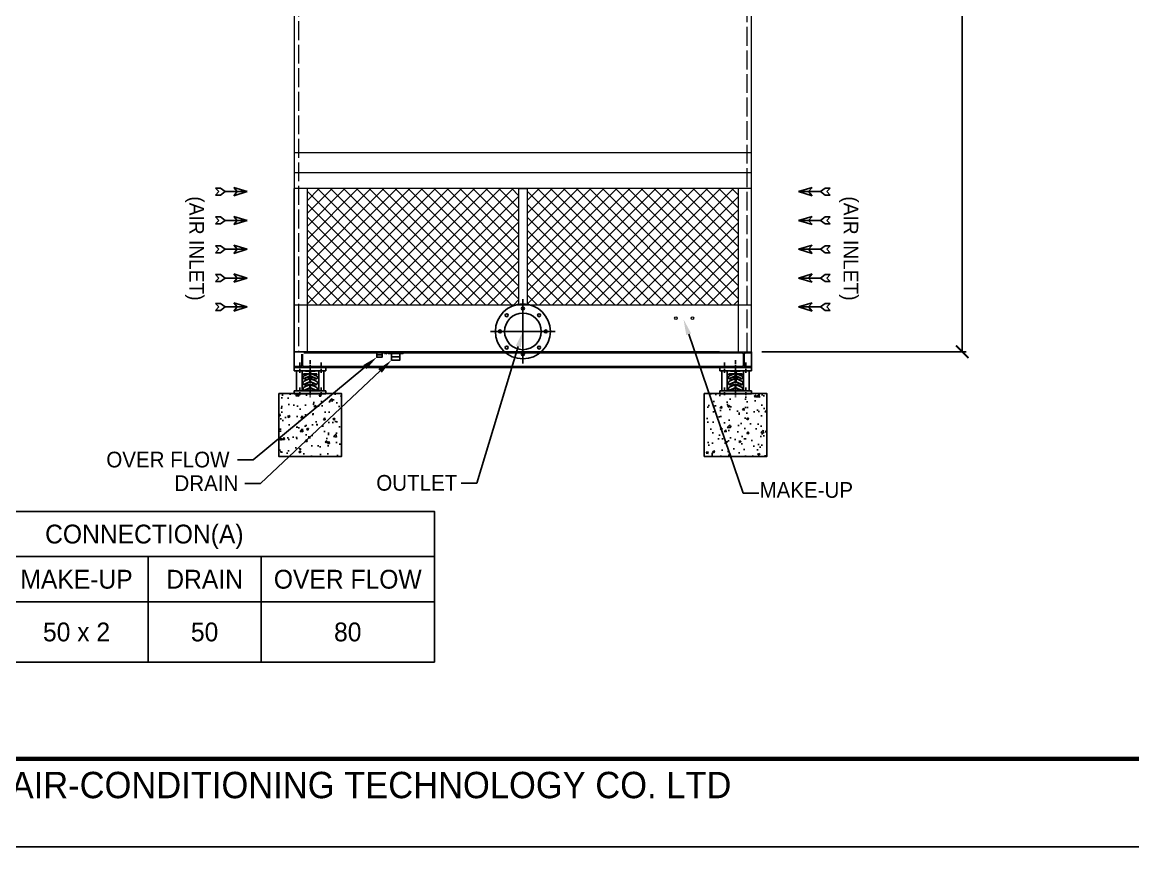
# Model space of a CAD drawing. Header units: millimetres. Extents: x 153111 to 197492, y -62385 to -37431.
# Drawn here: x 176264 to 186878, y -62385 to -54502 of the extents above; entities that cross this region are included whole.
import ezdxf
from ezdxf import colors
from ezdxf.entities.mleader import LeaderData, LeaderLine
from ezdxf.enums import TextEntityAlignment as Align
from ezdxf.math import Vec2, Vec3

# ---------------------------------------------------------------- set-up
doc = ezdxf.new("R2010")
doc.units = ezdxf.units.MM
doc.header["$LTSCALE"] = 30
doc.header["$MEASUREMENT"] = 0
doc.linetypes.add('CENTER', pattern=[2, 1.25, -0.25, 0.25, -0.25])
doc.linetypes.add('DASHED', pattern=[15, 12, -3])
doc.layers.get('0').update_dxf_attribs({"linetype": 'CONTINUOUS'})
doc.layers.get('DEFPOINTS').update_dxf_attribs({"color": 143, "linetype": 'CONTINUOUS'})
for name, color, linetype in [('4', 2, 'CONTINUOUS'), ('center', 1, 'CENTER'), ('L1_', 7, 'CONTINUOUS'), ('냉각탑_box', 1, 'CONTINUOUS'), ('냉각탑_dim', 1, 'CONTINUOUS'), ('냉각탑_form', 1, 'CONTINUOUS'), ('냉각탑_text', 3, 'CONTINUOUS'), ('냉각탑_기초', 23, 'CONTINUOUS'), ('냉각탑_찬넬방진', 1, 'CONTINUOUS')]:
    doc.layers.add(name, color=color, linetype=linetype)
doc.styles.add('HY울릉도L', font='h2wull.TTF')
doc.styles.get("Standard").update_dxf_attribs({"font": 'Dotum.ttf'})
doc.styles.add('돋움', font='Dotum.ttf')
doc.dimstyles.new('성지DIM', dxfattribs={"dimtxt": 3.5, "dimasz": 3, "dimexe": 1, "dimexo": 2.5, "dimgap": 2, "dimtad": 1, "dimdec": 0, "dimzin": 3, "dimdsep": 46, "dimtxsty": 'HY울릉도L', "dimblk": 'ARCHTICK', "dimcen": -2, "dimclrd": 256, "dimclre": 256, "dimclrt": 7, "dimadec": 0, "dimazin": 0, "dimtfac": 1, "dimtdec": 0, "dimtofl": 0, "dimtmove": 0, "dimatfit": 3, "dimfxl": 0, "dimtolj": 1, "dimtzin": 0, "dimlwe": -1, "dimarcsym": 0})

# ---------------------------------------------------------------- blocks, each defined once
blk = doc.blocks.new('냉각탑form')
at = {"layer": 'DEFPOINTS'}
blk.add_lwpolyline([(0, 297.07), (420.1, 297.07), (420.1, 0), (0, 0)], close=True, dxfattribs=at)
at = {"layer": '냉각탑_form', "const_width": 0.5}
blk.add_lwpolyline([(10, 287.07), (10, 10), (410.1, 10), (410.1, 287.07)], close=True, dxfattribs=at)
at = {"layer": '냉각탑_form', "style": '돋움'}
blk.add_text('SUNG JI AIR-CONDITIONING TECHNOLOGY CO. LTD', height=3.0007, dxfattribs=at).set_placement((149.5, 5.53))
blk = doc.blocks.new('화살표 IN OUT')
at = {"layer": '냉각탑_dim'}
for p, q in [((-323, 43), (-384, 43)), ((-343, 0), (-384, 43)), ((-384, -43), (-343, 0)), ((-266, 0), (-323, 43)), ((-266, 0), (-323, -43)), ((-266, 0), (0, 0)), ((-163, 50), (-122, 0)), ((0, 0), (-163, 50)), ((-163, -50), (-122, 0)), ((0, 0), (-163, -50)), ((-323, -43), (-384, -43))]:
    blk.add_line(p, q, dxfattribs=at)
blk = doc.blocks.new('sdfghj')
at = {"layer": '4', "color": 3, "linetype": 'CENTER'}
blk.add_line((77432, -35928), (77432, -36281), dxfattribs=at)
at = {"layer": 'L1_', "color": 1, "linetype": 'CENTER'}
for p, q in [((77327, -36047), (77327, -35949)), ((77531, -36047), (77531, -35949)), ((77327, -36189), (77327, -36261)), ((77531, -36188), (77531, -36260))]:
    blk.add_line(p, q, dxfattribs=at)
at = {"layer": 'L1_', "color": 2, "linetype": 'Continuous'}
for p, q in [((77283, -35997), (77283, -36029)), ((77283, -35997), (77584, -35997)), ((77283, -36029), (77584, -36029)), ((77301, -36029), (77351, -36029)), ((77301, -36029), (77301, -36222)), ((77351, -36029), (77351, -36222)), ((77367, -36056), (77367, -36068)), ((77428, -36056), (77367, -36056)), ((77367, -36063), (77395, -36068)), ((77368, -36080), (77419, -36056)), ((77368, -36105), (77428, -36077)), ((77384, -36029), (77384, -36031)), ((77477, -36031), (77384, -36031)), ((77425, -36031), (77425, -36041)), ((77440, -36041), (77425, -36041)), ((77428, -36130), (77428, -36041)), ((77436, -36130), (77436, -36041)), ((77436, -36056), (77496, -36056)), ((77438, -36056), (77436, -36056)), ((77496, -36105), (77436, -36077)), ((77440, -36031), (77440, -36041)), ((77496, -36080), (77444, -36056)), ((77496, -36063), (77469, -36068)), ((77477, -36029), (77477, -36031)), ((77496, -36056), (77496, -36068)), ((77509, -36029), (77562, -36029)), ((77509, -36029), (77509, -36221)), ((77562, -36029), (77562, -36221)), ((77584, -35997), (77584, -36029)), ((77301, -36120), (77301, -36221)), ((77351, -36120), (77351, -36221)), ((77367, -36160), (77426, -36133)), ((77367, -36160), (77406, -36171)), ((77368, -36131), (77428, -36103)), ((77368, -36189), (77422, -36164)), ((77370, -36106), (77407, -36113)), ((77425, -36191), (77378, -36213)), ((77419, -36158), (77391, -36149)), ((77428, -36100), (77393, -36093)), ((77428, -36130), (77436, -36130)), ((77436, -36099), (77471, -36093)), ((77495, -36131), (77436, -36103)), ((77497, -36160), (77438, -36133)), ((77438, -36191), (77485, -36213)), ((77495, -36189), (77442, -36164)), ((77444, -36158), (77473, -36149)), ((77493, -36106), (77457, -36113)), ((77497, -36160), (77458, -36171)), ((77509, -36120), (77509, -36221)), ((77562, -36120), (77562, -36221)), ((77283, -36221), (77584, -36221)), ((77283, -36221), (77283, -36247)), ((77283, -36247), (77584, -36247)), ((77367, -36210), (77367, -36221)), ((77495, -36213), (77367, -36213)), ((77367, -36213), (77493, -36213)), ((77496, -36213), (77368, -36213)), ((77369, -36213), (77497, -36213)), ((77497, -36209), (77497, -36221)), ((77584, -36221), (77584, -36247))]:
    blk.add_line(p, q, dxfattribs=at)
for centre, radius, start, end in [((77381, -36092), 18.3, 142.4554, 226.9466), ((77369, -36083), 3.63, 114.7395, 142.4554), ((77483, -36092), 18.3, 313.0534, 37.5446), ((77494, -36083), 3.63, 37.5446, 65.2605), ((77394, -36147), 31.4, 150.8406, 199.726), ((77368, -36157), 3.63, 199.726, 254.389), ((77386, -36200), 21.4, 154.2564, 218.822), ((77370, -36134), 3.63, 114.7395, 150.8406), ((77370, -36192), 3.63, 114.7395, 154.2564), ((77371, -36103), 3.63, 226.9466, 260.1342), ((77418, -36162), 3.63, 294.7395, 71.8917), ((77424, -36167), 3.63, 22.2631, 114.7395), ((77400, -36177), 29.3, 330.1371, 22.2631), ((77425, -36130), 3.63, 294.7395, 0), ((77464, -36177), 29.3, 157.7369, 209.8629), ((77440, -36130), 3.63, 180, 245.2605), ((77440, -36167), 3.63, 65.2605, 157.7369), ((77446, -36162), 3.63, 108.1083, 245.2605), ((77493, -36103), 3.63, 279.8658, 313.0534), ((77494, -36134), 3.63, 29.1594, 65.2605), ((77494, -36192), 3.63, 25.7436, 65.2605), ((77478, -36200), 21.4, 321.178, 25.7436), ((77470, -36147), 31.4, 340.274, 29.1594), ((77496, -36157), 3.63, 285.611, 340.274)]:
    blk.add_arc(centre, radius, start, end, dxfattribs=at)
blk = doc.blocks.new('A$C05CA400C')
at = {"layer": '냉각탑_기초', "ltscale": 30}
h = blk.add_hatch(dxfattribs=at)
h.set_pattern_fill('AR-CONC', color=256, scale=30, style=0)
h.set_pattern_definition([(50, (-16569.06, -4991.66), (215.178, -18.8256), [22.5, -247.5]), (355, (-16569.06, -4991.66), (-41.6254, 225.6576), [18, -198]), (100.4514, (-16551.13, -4993.23), (173.5528, 206.8319), [19.122, -210.3426]), (46.1842, (-16569.06, -4931.66), (320.1723, -49.6557), [33.75, -371.25]), (96.6356, (-16542.38, -4935.8), (280.399, 292.2354), [28.683, -315.514]), (351.1842, (-16569.06, -4931.66), (280.3986, 292.2356), [27, -297]), (21, (-16539.06, -4946.66), (179.0721, -120.7857), [22.5, -247.5]), (326, (-16539.06, -4946.66), (72.9946, 217.545), [18, -198]), (71.4514, (-16524.13, -4956.72), (252.0668, 96.7591), [19.122, -210.3426]), (37.5, (-16569.06, -4991.66), (3.64796, 99.86816), [0, -195.6, 0, -201, 0, -198.75]), (7.5, (-16569.06, -4991.66), (78.92086, 118.3235), [0, -114.6, 0, -191.1, 0, -75.75]), (327.5, (-16635.96, -4991.66), (160.14673, -6.76646), [0, -75, 0, -234, 0, -310.5]), (317.5, (-16665.96, -4991.66), (174.9559, 30.0315), [0, -97.5, 0, -155.4, 0, -220.5])])
h.paths.add_polyline_path([(0, 600), (600, 600), (600, 0), (0, 0)])
blk.add_lwpolyline([(0, 600), (600, 600), (600, 0), (0, 0)], close=True, dxfattribs=at)
blk = doc.blocks.new('_ArchTick')
at = {"color": 0, "linetype": 'ByBlock', "const_width": 0.15}
blk.add_lwpolyline([(-0.5, -0.5), (0.5, 0.5)], dxfattribs=at)
blk = doc.blocks.new('*D81')
at = {"layer": 'DEFPOINTS', "color": 0, "transparency": 16777216}
for p in [(183234, -48893), (183234, -57653), (185247, -57653)]:
    blk.add_point(p, dxfattribs=at)
at = {"layer": '냉각탑_dim', "transparency": 16777216}
for p, q in [((183334, -48893), (185287, -48893)), ((183334, -57653), (185287, -57653))]:
    blk.add_line(p, q, dxfattribs=at)
at = {"layer": '냉각탑_dim', "lineweight": -2, "transparency": 16777216}
blk.add_line((185247, -48893), (185247, -57653), dxfattribs=at)
at = {"layer": '냉각탑_dim', "lineweight": -2, "transparency": 16777216, "xscale": 120, "yscale": 120, "zscale": 120}
for p, rotation in [((185247, -48893), 90), ((185247, -57653), 270)]:
    blk.add_blockref('_ArchTick', p, dxfattribs=dict(at, rotation=rotation))
at = {"layer": '냉각탑_dim', "color": 7, "transparency": 16777216, "insert": (185094, -53273), "char_height": 140, "attachment_point": 5, "rotation": 90, "style": 'HY울릉도L'}
blk.add_mtext('\\A1;8760', dxfattribs=at)

msp = doc.modelspace()

# ---------------------------------------------------------------- hatches: boundary and pattern name
at = {"ltscale": 500}
h = msp.add_hatch(dxfattribs=at)
h.set_pattern_fill('ANSI37', color=256, scale=700)
h.set_pattern_definition([(45, (-14874.436, -64453.22), (-61.871843, 61.871843), []), (135, (-14874.436, -64453.22), (-61.871843, -61.871843), [])])
h.paths.add_polyline_path([(181007, -57203.1), (181007, -56093.1), (178989, -56093.1), (178989, -57203.1)])
h.paths.add_polyline_path([(181091, -57203.1), (183109, -57203.1), (183109, -56093.1), (181091, -56093.1)])

# ---------------------------------------------------------------- linework, layer by layer
at = {"lineweight": 18, "ltscale": 500}
for p, q in [((178864, -50893.1), (178864, -57653.1)), ((183234, -57653.1), (183234, -50893.1)), ((183234, -55750.1), (178864, -55750.1)), ((183234, -55943.1), (178864, -55943.1)), ((183234, -56093.1), (178864, -56093.1)), ((178864, -57653.1), (178864, -56093.1)), ((178989, -57653.1), (178989, -56093.1)), ((181007, -56093.1), (181091, -56093.1)), ((181007, -56093.1), (181007, -57203.1)), ((181091, -56093.1), (181091, -57203.1)), ((183109, -57653.1), (183109, -56093.1)), ((178864, -57203.1), (181007, -57203.1)), ((181007, -57203.1), (181091, -57203.1)), ((181091, -57203.1), (183234, -57203.1)), ((178864, -57653.1), (183234, -57653.1))]:
    msp.add_line(p, q, dxfattribs=at)
at = {"color": 5, "linetype": 'DASHED', "lineweight": 9, "ltscale": 0.5}
for p, q in [((178906, -50893.1), (178906, -57653.1)), ((183192, -57653.1), (183192, -50893.1))]:
    msp.add_line(p, q, dxfattribs=at)
at = {"color": 3}
for p, q in [((179654.4, -57683.1), (179704.4, -57683.1)), ((179793.2, -57701.1), (179873.2, -57701.1))]:
    msp.add_line(p, q, dxfattribs=at)
for points in [[(179634.4, -57653.1), (179634.4, -57663.1), (179724.4, -57663.1), (179724.4, -57653.1)], [(179654.4, -57663.1), (179654.4, -57703.1), (179704.4, -57703.1), (179704.4, -57663.1)], [(179761.2, -57653.1), (179761.2, -57669.1), (179905.2, -57669.1), (179905.2, -57653.1)], [(179793.2, -57669.1), (179793.2, -57733.1), (179873.2, -57733.1), (179873.2, -57669.1)]]:
    msp.add_lwpolyline(points, close=True, dxfattribs=at)
for centre, radius in [((181049, -57458.1), 262.5), ((181049, -57458.1), 175), ((180894.3, -57303.4), 14), ((181049, -57239.3), 14), ((181203.7, -57303.4), 14), ((180830.3, -57458.1), 14), ((181267.8, -57458.1), 14), ((180894.3, -57612.8), 14), ((181203.7, -57612.8), 14), ((181049, -57676.8), 14)]:
    msp.add_circle(centre, radius, dxfattribs=at)
at = {"lineweight": 18, "ltscale": 500}
for centre in [(182511.6, -57331.1), (182669, -57331.1)]:
    msp.add_circle(centre, 12.5, dxfattribs=at)
at = {"layer": 'center', "linetype": 'CENTER', "ltscale": 50}
for p, q in [((181049, -57150.1), (181049, -57766.1)), ((180741, -57458.1), (181357, -57458.1))]:
    msp.add_line(p, q, dxfattribs=at)
at = {"layer": '냉각탑_box'}
for p, q in [((174659.2, -59611.4), (180203.2, -59611.4)), ((177467.2, -59611.4), (177467.2, -60619.4)), ((178547.2, -59611.4), (178547.2, -60619.4)), ((164723.2, -60043.4), (180203.2, -60043.4))]:
    msp.add_line(p, q, dxfattribs=at)
msp.add_lwpolyline([(164723.2, -59179.4), (180203.2, -59179.4), (180203.2, -60619.4), (164723.2, -60619.4)], close=True, dxfattribs=at)
at = {"layer": '냉각탑_찬넬방진', "ltscale": 500}
for p, q in [((178864, -57653.1), (178864, -57803.1)), ((178864, -57653.1), (182929, -57653.1)), ((178954.9, -57662.8), (183144.5, -57662.8)), ((179664, -57662.8), (179724.9, -57662.8)), ((183174.5, -57662.8), (183234, -57662.8)), ((178864, -57803.1), (183234, -57803.1)), ((178954.9, -57793.3), (183144.5, -57793.3)), ((183174.5, -57793.3), (183234, -57793.3))]:
    msp.add_line(p, q, dxfattribs=at)
at = {"layer": '냉각탑_찬넬방진'}
for p, q in [((178936.9, -57674.8), (178936.9, -57781.3)), ((178942.9, -57781.3), (178942.9, -57674.8)), ((179665.4, -57662.8), (179725.4, -57662.8)), ((183156.5, -57781.3), (183156.5, -57674.8)), ((183162.5, -57674.8), (183162.5, -57781.3)), ((183234, -57662.8), (183174.5, -57662.8)), ((183234, -57653.1), (183234, -57803.1)), ((178924.9, -57793.3), (178864.9, -57793.3)), ((183174.5, -57793.3), (183234, -57793.3))]:
    msp.add_line(p, q, dxfattribs=at)
for centre, start, end in [((179724.9, -57674.8), 0, 90), ((179754.9, -57674.8), 90, 180), ((183144.5, -57674.8), 0, 90), ((183174.5, -57674.8), 90, 180), ((178924.9, -57781.3), 270, 0), ((178954.9, -57781.3), 180, 270), ((183144.5, -57781.3), 270, 0), ((183174.5, -57781.3), 180, 270)]:
    msp.add_arc(centre, 12, start, end, dxfattribs=at)

# ---------------------------------------------------------------- block references
at = {"color": 0, "linetype": 'Continuous', "xscale": -1}
msp.add_blockref('sdfghj', (256448.3, -21806.5), dxfattribs=at)
at = {"color": 0, "linetype": 'Continuous'}
msp.add_blockref('sdfghj', (105649.8, -21806.5), dxfattribs=at)
at = {"ltscale": 500}
for p in [(178716.2, -58653.1), (182781.9, -58653.1)]:
    msp.add_blockref('A$C05CA400C', p, dxfattribs=at)
at = {"layer": '냉각탑_dim'}
for p, xscale, yscale, zscale in [((178414, -56121.8), 0.7875000000021828, 0.7875000000021828, 0.7875000000021828), ((183684, -56121.8), -0.7875000000021828, 0.7874999999985448, 0.7875), ((178414, -56397.5), 0.7875000000021828, 0.7875000000021828, 0.7875000000021828), ((183684, -56397.5), -0.7875000000021828, 0.7874999999985448, 0.7875), ((178414, -56673.1), 0.7875000000021828, 0.7875000000021828, 0.7875000000021828), ((183684, -56673.1), -0.7875000000021828, 0.7874999999985448, 0.7875), ((178414, -56948.7), 0.7875000000021828, 0.7875000000021828, 0.7875000000021828), ((183684, -56948.7), -0.7875000000021828, 0.7874999999985448, 0.7875), ((178414, -57224.3), 0.7875000000021828, 0.7875000000021828, 0.7875000000021828), ((183684, -57224.3), -0.7875000000021828, 0.7874999999985448, 0.7875)]:
    msp.add_blockref('화살표 IN OUT', p, dxfattribs=dict(at, xscale=xscale, yscale=yscale, zscale=zscale))
at = {"layer": '냉각탑_form', "xscale": 84, "yscale": 84, "zscale": 84}
msp.add_blockref('냉각탑form', (162203.1, -62385.3), dxfattribs=at)

# ---------------------------------------------------------------- texts
at = {"layer": '냉각탑_text', "style": '돋움'}
for p in [(177931.8, -56665.5), (184183.4, -56665.5)]:
    msp.add_text('(AIR INLET)', height=140, rotation=270, dxfattribs=at).set_placement(p, align=Align.MIDDLE_CENTER)
for s, p in [('OVER FLOW', (177067.8, -58683.3)), ('DRAIN', (177718.8, -58909.3)), ('MAKE-UP', (183310.4, -58973.9))]:
    msp.add_text(s, height=150, dxfattribs=at).set_placement(p, align=Align.MIDDLE_LEFT)
msp.add_text('OUTLET', height=150, dxfattribs=at).set_placement((180421.9, -58905.8), align=Align.MIDDLE_RIGHT)
for s, p in [('CONNECTION(A)', (177431.2, -59395.4)), ('MAKE-UP', (176783.2, -59827.4)), ('DRAIN', (178007.2, -59827.4)), ('OVER FLOW', (179375.2, -59827.4)), ('50 x 2', (176783.2, -60331.4)), ('50', (178007.2, -60331.4)), ('80', (179375.2, -60331.4))]:
    msp.add_text(s, height=180, dxfattribs=at).set_placement(p, align=Align.MIDDLE_CENTER)

# ---------------------------------------------------------------- dimensions: what is measured, and where the dimension line sits
at = {"layer": '냉각탑_dim'}
dim = msp.add_linear_dim(base=(185247, -57653.1), p1=(183234, -48893.1), p2=(183234, -57653.1), angle=90, dimstyle='성지DIM', override={"dimscale": 40}, dxfattribs=at)
dim.commit()
dim.dimension.update_dxf_attribs({"geometry": '*D81', "text_midpoint": (185094, -53273.1)})

# ---------------------------------------------------------------- leaders
ml = msp.add_multileader_mtext('Standard', dxfattribs=at)
ml.set_content('')
ml.set_leader_properties(color=256)
ml.build(insert=Vec2(0, 0))
ml.multileader.update_dxf_attribs({"text_right_attachment_type": 6, "dogleg_length": 5, "arrow_head_size": 150, "scale": 30})
ctx = ml.context
ctx.base_point, ctx.scale, ctx.char_height, ctx.arrow_head_size, ctx.landing_gap_size, ctx.plane_origin = Vec3(183304.6, -59005), 30, 5.4, 150, 2.7, Vec3(182493.5, -57538.3)
ctx.right_attachment = 6
notes = []
notes.append((ctx, [(0, (1, 1, 0), (183154.6, -59005), (1, 0), 150, [(0, [(182584.7, -57343.6)], 0, [])])]))
ctx.mtext, ml.multileader.dxf.content_type = None, 0
ml = msp.add_multileader_mtext('Standard', dxfattribs=at)
ml.set_content('')
ml.set_leader_properties(color=256)
ml.build(insert=Vec2(0, 0))
ml.multileader.update_dxf_attribs({"text_right_attachment_type": 6, "dogleg_length": 5, "arrow_head_size": 150, "scale": 30})
ctx = ml.context
ctx.base_point, ctx.scale, ctx.char_height, ctx.arrow_head_size, ctx.landing_gap_size, ctx.plane_origin = Vec3(180458.2, -58910.5), 30, 5.4, 150, 2.7, Vec3(181138, -57446)
ctx.right_attachment = 6
notes.append((ctx, [(0, (1, 1, 0), (180608.2, -58910.5), (-1, 0), 150, [(0, [(181049, -57458.1)], 0, [])])]))
ctx.mtext, ml.multileader.dxf.content_type = None, 0
ml = msp.add_multileader_mtext('Standard', dxfattribs=at)
ml.set_content('')
ml.set_leader_properties(color=256)
ml.build(insert=Vec2(0, 0))
ml.multileader.update_dxf_attribs({"text_right_attachment_type": 6, "dogleg_length": 5, "arrow_head_size": 150, "scale": 30})
ctx = ml.context
ctx.base_point, ctx.scale, ctx.char_height, ctx.arrow_head_size, ctx.landing_gap_size, ctx.plane_origin = Vec3(178322, -58686.6), 30, 5.4, 150, 2.7, Vec3(178250.6, -58293)
ctx.right_attachment, ctx.text_align_type = 6, 2
notes.append((ctx, [(0, (1, 1, 0), (178472, -58686.6), (-1, 0), 150, [(0, [(179654.4, -57703.1)], 0, [])])]))
ctx.mtext, ml.multileader.dxf.content_type = None, 0
ml = msp.add_multileader_mtext('Standard', dxfattribs=at)
ml.set_content('')
ml.set_leader_properties(color=256)
ml.build(insert=Vec2(0, 0))
ml.multileader.update_dxf_attribs({"text_right_attachment_type": 6, "dogleg_length": 5, "arrow_head_size": 150, "scale": 30})
ctx = ml.context
ctx.base_point, ctx.scale, ctx.char_height, ctx.arrow_head_size, ctx.landing_gap_size, ctx.plane_origin = Vec3(178391.6, -58912.6), 30, 5.4, 150, 2.7, Vec3(178450.6, -58293)
ctx.right_attachment, ctx.text_align_type = 6, 2
notes.append((ctx, [(0, (1, 1, 0), (178541.6, -58912.6), (-1, 0), 150, [(0, [(179793.2, -57733.1)], 0, [])])]))
ctx.mtext, ml.multileader.dxf.content_type = None, 0
for ctx, leaders in notes:
    for number, flags, end, landing, length, lines in leaders:
        leader = LeaderData()
        leader.index, (leader.has_last_leader_line, leader.has_dogleg_vector, leader.attachment_direction) = number, flags
        leader.last_leader_point, leader.dogleg_vector, leader.dogleg_length = Vec3(end), Vec3(landing), length
        for number, points, colour, breaks in lines:
            line = LeaderLine()
            line.index, line.vertices, line.color, line.breaks = number, Vec3.list(points), colors.encode_raw_color(colour), breaks
            leader.lines.append(line)
        ctx.leaders.append(leader)

doc.saveas('drawing.dxf')
